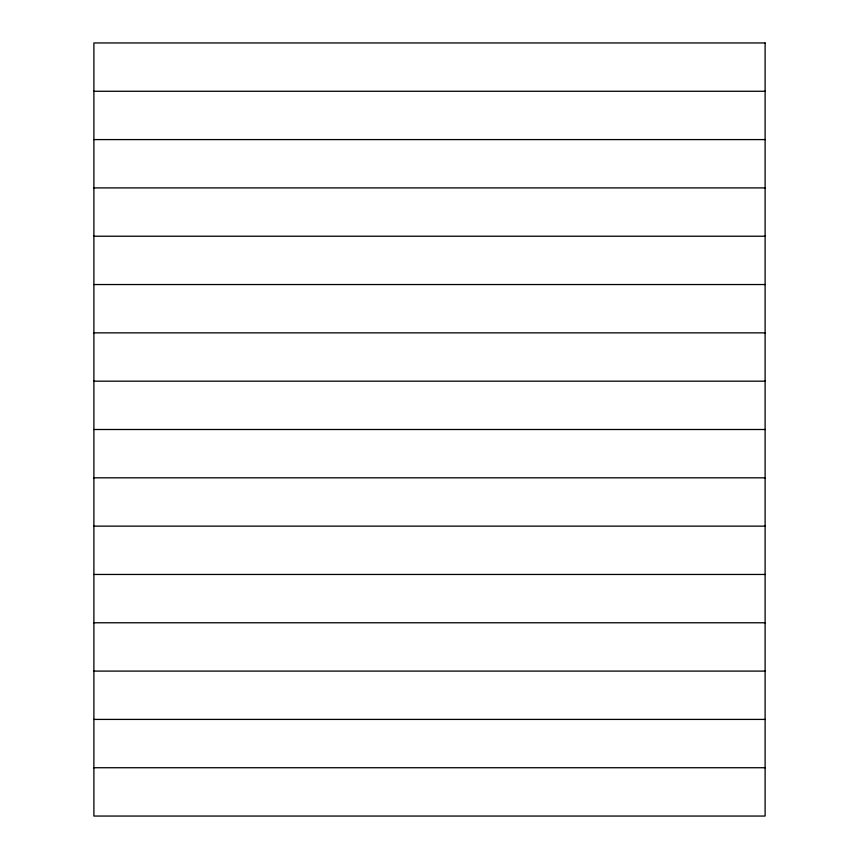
<?xml version="1.0" encoding="UTF-8"?>
<svg xmlns="http://www.w3.org/2000/svg" width="859" height="859" viewBox="0 0 859 859"><rect width="100%" height="100%" fill="white"/><g stroke="black" fill="none" stroke-linecap="round" stroke-linejoin="round"><path stroke-width="1.29" d="M93.889 91.269L765.111 91.269M93.889 139.588L765.111 139.588M93.889 187.906L765.111 187.906M93.889 236.225L765.111 236.225M93.889 284.544L765.111 284.544M93.889 332.863L765.111 332.863M93.889 381.181L765.111 381.181M93.889 429.5L765.111 429.5M93.889 477.819L765.111 477.819M93.889 526.138L765.111 526.138M93.889 574.456L765.111 574.456M93.889 622.775L765.111 622.775M93.889 671.094L765.111 671.094M93.889 719.413L765.111 719.413M93.889 767.731L765.111 767.731M765.111 42.95L93.889 42.95L93.889 816.05L765.111 816.05L765.111 42.95"/></g></svg>
